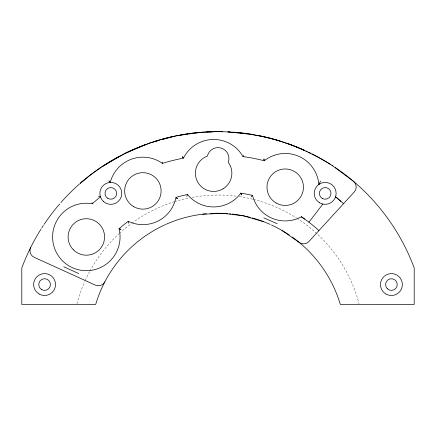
<?xml version="1.0" encoding="UTF-8"?>
<svg xmlns="http://www.w3.org/2000/svg" width="436" height="436" viewBox="0 0 436 436"><rect width="100%" height="100%" fill="white"/><g stroke="black" fill="none" stroke-linecap="round" stroke-linejoin="round"><path stroke-width="0.33" stroke-dasharray="2.18 1.64" d="M76.938 303.778A145.869 145.869 0 0 1 84.66 281.754M85.205 280.539A145.869 145.869 0 0 1 89.663 271.568M89.98 270.979A145.869 145.869 0 0 1 118.995 233.772M119.491 233.32A145.869 145.869 0 0 1 131.329 223.57M131.868 223.172A145.869 145.869 0 0 1 173.959 201.835M174.591 201.634A145.869 145.869 0 0 1 189.486 197.84M192.107 197.345A145.869 145.869 0 0 1 236.644 196.222M239.288 196.587A145.869 145.869 0 0 1 253.027 199.296M253.676 199.454A145.869 145.869 0 0 1 296.398 217.886M296.965 218.245A145.869 145.869 0 0 1 359.068 303.761"/><path stroke-width="0.65" d="M162.623 162.176L162.426 163.407A33.73 33.73 0 0 0 110.232 182.461L108.902 180.896L109.698 181.817M186.853 196.402L187.502 194.521A33.73 33.73 0 0 0 240.852 193.137A149.515 149.515 0 0 1 252.499 195.415A33.73 33.73 0 0 0 283.836 220.905M162.426 163.407A185.981 185.981 0 0 1 183.452 158.148A33.73 33.73 0 0 1 243.005 156.6A185.981 185.981 0 0 1 264.271 160.759A33.73 33.73 0 0 1 318.841 184.466L320.618 181.06M318.841 184.466L319.092 183.932M243.702 155.565L243.005 156.6M308.933 222.207L322.831 204.064M251.12 196.838L252.433 195.481M84.906 179.496L80.061 183.452C111.082 156.638 149.782 138.73 190.51 133.514C229.085 128.304 269.012 134.321 304.448 150.393M101.55 166.961L124.985 153.379L149.973 142.937L159.118 140.441M161.734 139.727L176.106 135.809L187.507 134.239M188.853 134.054L190.194 133.868M192.205 133.596L193.546 133.411M194.887 133.225L202.936 132.113L212.419 132.048M202.626 214.19L223.205 213.368L243.648 215.864L263.426 221.613M227.99 131.934L244.138 133.65M245.479 133.819L247.495 134.065M248.842 134.228L250.858 134.479M252.204 134.642C279.858 138.991 306.317 149.559 330.09 164.258M98.509 196.178L100.433 196.789A185.981 185.981 0 0 0 92.361 203.77A33.73 33.73 0 0 0 52.625 235.669A33.73 33.73 0 0 0 89.805 270.511A33.73 33.73 0 0 0 119.061 228.796L120.952 229.407L119.818 229.036M263.878 217.891L277.176 223.701M63.77 266.761L78.709 273.552M301.472 216.845L301.401 216.796A33.73 33.73 0 0 1 284.506 220.927M282.016 230.475L298.943 242.209A7.292 7.292 0 0 0 308.95 241.49L354.288 191.938A7.292 7.292 0 0 0 353.634 181.458L331.91 165.282M304.715 219.09L301.401 216.796A149.515 149.515 0 0 1 316.209 228.153L318.929 230.584M119.061 228.796A149.515 149.515 0 0 1 128.266 221.303A33.73 33.73 0 0 0 175.986 197.404L177.441 198.756L176.569 197.939M343.546 203.677L335.573 196.789A185.981 185.981 0 0 1 340.93 201.334M183.452 158.148L182.335 156.66L183.011 157.565M240.852 193.137L241.593 194.974L241.152 193.867M92.012 202.571L92.361 203.77M264.271 160.759L263.894 158.938L264.123 160.045M128.478 223.276L128.266 221.303M175.986 197.404A149.515 149.515 0 0 1 187.502 194.521M165.14 224.72A127.634 127.634 0 0 0 95.691 304.421L21.8 304.426L21.8 267.96A209.318 209.318 0 0 1 41.191 228.856M165.756 224.442A127.634 127.634 0 0 1 206.435 213.787M210.495 213.482A127.634 127.634 0 0 1 227.532 213.613M229.559 213.782A127.634 127.634 0 0 1 230.911 213.913M232.263 214.06A127.634 127.634 0 0 1 250.34 217.422M252.302 217.956A127.634 127.634 0 0 1 270.233 224.436M271.47 224.998A127.634 127.634 0 0 1 289.27 235.009M292.06 236.939A127.634 127.634 0 0 1 340.309 304.41L414.2 304.404L414.2 267.938A209.318 209.318 0 0 0 335.24 167.484M41.916 227.717A209.318 209.318 0 0 1 43.387 225.461M44.134 224.338A209.318 209.318 0 0 1 59.628 204.032M60.953 202.506A209.318 209.318 0 0 1 79.483 183.959M81.516 182.194A209.318 209.318 0 0 1 100.743 167.5M102.989 166.002A209.318 209.318 0 0 1 119.753 156.066M125.753 152.998A209.318 209.318 0 0 1 146.153 144.294M153.156 141.874A209.318 209.318 0 0 1 172.607 136.555M180.526 134.953A209.318 209.318 0 0 1 197.165 132.615M206.566 131.885A209.318 209.318 0 0 1 211.945 131.661M213.291 131.628A209.318 209.318 0 0 1 222.692 131.628M228.072 131.814A209.318 209.318 0 0 1 229.418 131.885M233.451 132.146A209.318 209.318 0 0 1 235.467 132.304M237.478 132.479A209.318 209.318 0 0 1 253.463 134.599M259.425 135.71A209.318 209.318 0 0 1 280.261 141.046M287.297 143.373A209.318 209.318 0 0 1 304.759 150.398M305.979 150.96A209.318 209.318 0 0 1 307.2 151.526M308.416 152.104A209.318 209.318 0 0 1 310.835 153.287M312.045 153.886A209.318 209.318 0 0 1 333 165.991M104.842 281.863A7.292 7.292 0 0 1 95.353 285.128L34.215 257.327A7.292 7.292 0 0 1 30.705 247.43M319.708 202.854A10.938 10.938 0 0 0 336.118 193.382A10.938 10.938 0 0 0 319.708 183.905A10.938 10.938 0 0 0 319.708 202.854M103.528 201.53A10.938 10.938 0 0 0 121.535 195.628A10.938 10.938 0 0 0 107.425 182.984A10.938 10.938 0 0 0 103.528 201.53M39.12 294.022A10.938 10.938 0 0 0 55.53 284.55A10.938 10.938 0 0 0 39.12 275.072A10.938 10.938 0 0 0 39.12 294.022M385.942 294.022A10.938 10.938 0 0 0 402.352 284.55A10.938 10.938 0 0 0 385.942 275.072A10.938 10.938 0 0 0 385.942 294.022M276.102 202.991A18.236 18.236 0 0 0 303.451 187.202A18.236 18.236 0 0 0 276.102 171.408A18.236 18.236 0 0 0 276.102 202.991M73.439 249.85A18.236 18.236 0 0 0 103.948 241.68A18.236 18.236 0 0 0 81.614 219.346A18.236 18.236 0 0 0 73.439 249.85M133.77 206.697A18.236 18.236 0 0 0 161.118 190.903A18.236 18.236 0 0 0 133.77 175.114A18.236 18.236 0 0 0 133.77 206.697M223.069 188.81A18.236 18.236 0 0 0 228.273 162.328A10.938 10.938 0 0 0 221.128 148.077A10.938 10.938 0 0 0 207.345 156.088A18.236 18.236 0 0 0 197.208 181.104A18.236 18.236 0 0 0 223.069 188.81M41.676 289.602A5.837 5.837 0 0 0 50.429 284.55A5.837 5.837 0 0 0 41.676 279.498A5.837 5.837 0 0 0 41.676 289.602M322.259 198.435A5.837 5.837 0 0 0 331.011 193.382A5.837 5.837 0 0 0 322.259 188.33A5.837 5.837 0 0 0 322.259 198.435M107.91 198.435A5.837 5.837 0 0 0 116.663 193.382A5.837 5.837 0 0 0 107.91 188.33A5.837 5.837 0 0 0 107.91 198.435M387.288 288.676A5.837 5.837 0 0 0 397.049 286.06A5.837 5.837 0 0 0 389.904 278.915A5.837 5.837 0 0 0 387.288 288.676"/></g></svg>
